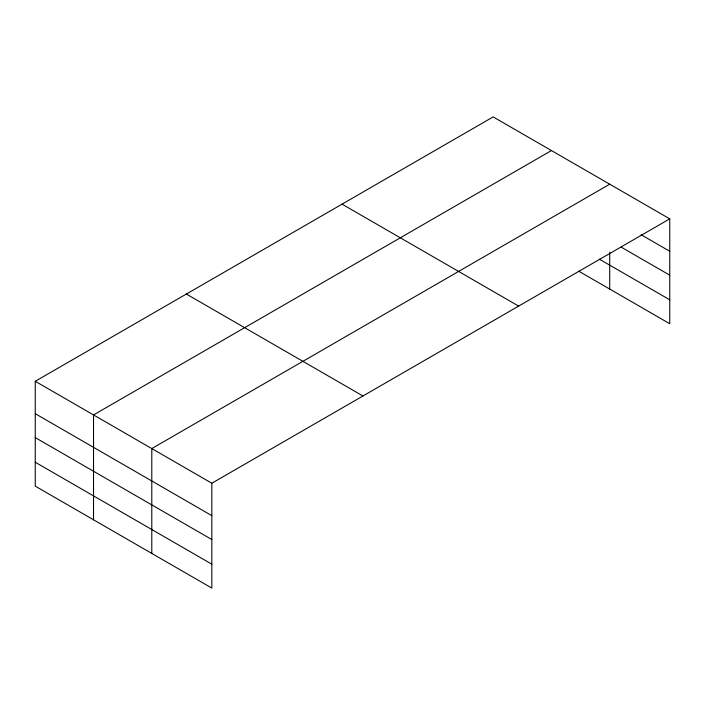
<?xml version="1.0" encoding="UTF-8"?>
<svg xmlns="http://www.w3.org/2000/svg" width="705" height="705" viewBox="0 0 705 705"><rect width="100%" height="100%" fill="white"/><g stroke="black" fill="none" stroke-linecap="round" stroke-linejoin="round"><path stroke-width="1.06" d="M578.69 271.152L669.75 323.718L669.75 218.858L493.165 116.907L35.25 381.282L35.25 486.142L211.835 588.093L211.835 483.233L35.25 381.282M551.433 150.553L93.527 414.928L93.527 519.788M609.71 184.199L151.795 448.565L151.795 553.425M211.835 483.233L669.75 218.858M641.162 234.765L669.75 251.271M621.149 247.12L669.75 275.179M599.373 259.176L669.75 299.81M342.048 204.15L518.642 306.102M186.358 294.038L362.952 395.99M35.25 413.685L211.835 515.646M35.25 437.602L211.835 539.554M35.25 462.233L211.835 564.185M609.71 252.293L609.71 289.059"/></g></svg>
